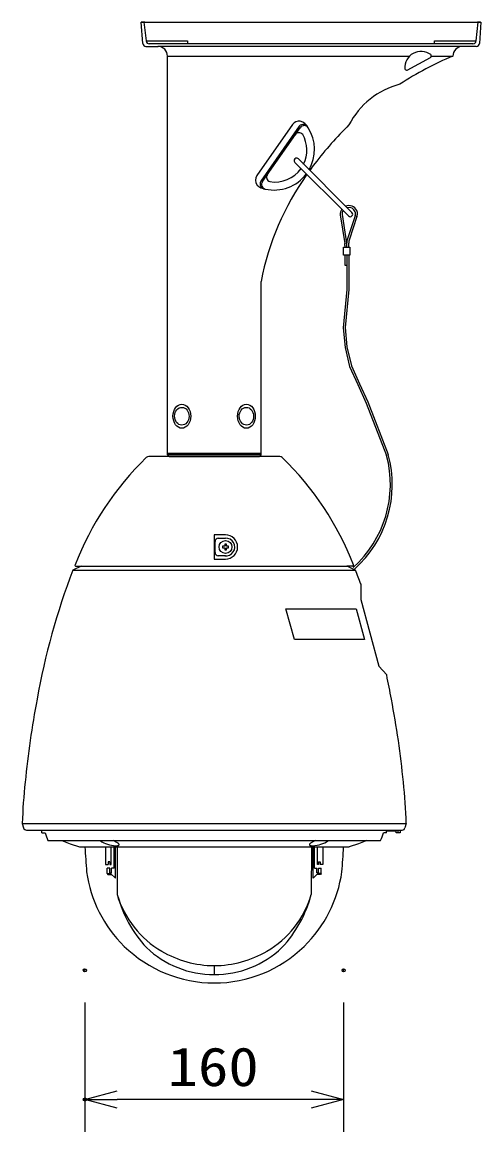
# Model space of a CAD drawing. Units: millimetres, scale not verified. Extents: x -148 to 63, y -116 to 117.
# Drawn here: x 12.3 to 40.7, y -1.2 to 67.5 of the extents above; entities that cross this region are included whole.
import ezdxf
from ezdxf.enums import TextEntityAlignment as Align

# ---------------------------------------------------------------- set-up
doc = ezdxf.new("R2010")
doc.units = ezdxf.units.MM
doc.header["$LTSCALE"] = 0.392256
doc.header["$PDMODE"] = 32
doc.header["$PDSIZE"] = 0.196
for name, color, linetype in [('0-0_GAIKEI', 1, 'Continuous'), ('0-1_SUNPO', 3, 'Continuous'), ('0-2_TOUROKU', 7, 'Continuous')]:
    doc.layers.add(name, color=color, linetype=linetype)
doc.styles.add('ＭＳ ゴシック', font='')
doc.styles.get('ＭＳ ゴシック').set_extended_font_data('MS Gothic')

# ---------------------------------------------------------------- blocks, each defined once
blk = doc.blocks.new('_OPEN30')
at = {"layer": '0-1_SUNPO', "color": 7}
blk.add_line((0, 0), (-1, 0), dxfattribs=at)
blk.add_lwpolyline([(-1, 0.2679), (0, 0), (-1, -0.2679)], dxfattribs=at)

msp = doc.modelspace()

# ---------------------------------------------------------------- linework, layer by layer
at = {"layer": '0-0_GAIKEI', "color": 7}
for p, q in [((19.8617, 67.494), (19.6471, 67.4905)), ((19.8617, 67.494), (40.4618, 67.494)), ((36.5245, 67.4905), (40.6762, 67.4905)), ((40.6617, 67.4905), (40.4618, 67.494)), ((40.6762, 67.4905), (40.5889, 66.1807)), ((19.9341, 65.994), (20.6817, 65.994)), ((39.6158, 65.994), (20.6817, 65.994)), ((40.3893, 65.994), (39.6158, 65.994)), ((21.2698, 40.694), (21.2698, 65.394)), ((21.2698, 65.394), (33.0728, 65.394)), ((33.0728, 65.394), (33.269, 65.394)), ((33.269, 65.394), (36.2514, 65.394)), ((37.6168, 65.394), (38.9453, 65.394)), ((27.0698, 40.694), (27.0698, 51.4468)), ((28.2346, 40.5935), (20.105, 40.5935)), ((21.2698, 40.7935), (21.3698, 40.6935)), ((21.3698, 40.594), (21.2698, 40.694)), ((26.9698, 40.6935), (21.3698, 40.6935)), ((21.3698, 40.594), (26.9698, 40.594)), ((26.9698, 40.6935), (27.0698, 40.7935)), ((27.0698, 40.694), (26.9698, 40.594)), ((15.5902, 33.8116), (15.9535, 33.8116)), ((15.9535, 33.8116), (32.413, 33.8116)), ((32.7405, 33.8116), (32.3773, 33.8116)), ((32.4097, 33.8116), (32.9202, 33.5621)), ((33.2421, 32.717), (33.2421, 31.7385)), ((33.2421, 31.7385), (34.3692, 27.6171)), ((34.3692, 27.6171), (34.8462, 27.0704)), ((12.2685, 17.8752), (12.3515, 17.6032)), ((36.0623, 17.8752), (35.9788, 17.6149)), ((36.062, 17.8635), (12.2687, 17.8635)), ((12.542, 17.4643), (13.66, 17.4643)), ((13.4936, 17.3048), (13.4936, 17.4643)), ((13.4936, 17.3048), (13.684, 17.3048)), ((13.66, 17.4643), (35.8135, 17.4643)), ((34.8371, 17.3048), (34.6467, 17.3048)), ((35.4356, 17.4045), (34.8371, 17.4045)), ((34.8371, 17.3048), (34.8371, 17.4045)), ((35.4356, 17.3048), (35.4356, 17.4045)), ((35.685, 17.3048), (35.4371, 17.3048)), ((35.5355, 17.4643), (35.5355, 17.3048)), ((35.685, 17.4643), (35.685, 17.3048)), ((13.8655, 16.8161), (34.4653, 16.8161)), ((33.0908, 16.6129), (32.5311, 16.4306)), ((33.6108, 16.8161), (33.0908, 16.6129)), ((15.8148, 16.4257), (32.5001, 16.4257))]:
    msp.add_line(p, q, dxfattribs=at)
at = {"layer": '0-0_GAIKEI'}
for p, q in [((19.8072, 67.4905), (19.9377, 66.3318)), ((40.3857, 66.3318), (40.5162, 67.4905)), ((19.9367, 66.3405), (22.5117, 66.3405)), ((40.187, 66.1542), (20.1364, 66.1542)), ((22.5117, 66.3405), (22.5117, 66.1542)), ((37.8117, 66.3405), (40.3867, 66.3405)), ((37.8117, 66.1542), (37.8117, 66.3405)), ((36.1198, 64.5325), (37.5617, 65.3153)), ((29.0147, 61.1568), (26.8062, 58.0028)), ((29.4277, 61.0493), (27.0485, 57.6514)), ((27.1513, 57.6239), (29.4887, 60.9621)), ((29.1627, 58.8152), (32.4852, 55.4928)), ((32.6973, 55.7049), (29.3749, 59.0273)), ((31.9662, 55.5588), (32.2444, 53.7935)), ((32.0844, 55.5775), (32.3626, 53.8115)), ((32.8875, 55.4999), (32.4136, 54.0828)), ((33.0044, 55.472), (32.5335, 54.0637)), ((32.2541, 53.669), (32.2541, 53.5705)), ((32.3723, 53.5705), (32.3723, 53.8291)), ((32.4922, 53.5705), (32.4922, 53.81)), ((32.1731, 53.0719), (32.1731, 53.5705)), ((32.1731, 53.5705), (32.3723, 53.5705)), ((32.3039, 53.0719), (32.1731, 53.0719)), ((32.2541, 53.0719), (32.2541, 52.4401)), ((32.5717, 53.0719), (32.3039, 53.0719)), ((32.3723, 53.5705), (32.5717, 53.5705)), ((32.3723, 53.0719), (32.3723, 50.9399)), ((32.4922, 53.0719), (32.4922, 50.9432)), ((32.5717, 53.5705), (32.5717, 53.0719)), ((32.2541, 52.4401), (32.3723, 52.4401)), ((32.3722, 50.9432), (32.1572, 48.5694)), ((32.4922, 50.9432), (32.2763, 48.584)), ((32.1572, 48.5694), (32.2662, 47.3545)), ((32.2763, 48.584), (32.3826, 47.3835)), ((32.2662, 47.3545), (32.5448, 46.176)), ((32.3826, 47.3835), (32.6568, 46.219)), ((32.5448, 46.176), (33.0572, 45.0517)), ((32.6568, 46.219), (33.1631, 45.108)), ((33.0572, 45.0517), (33.578, 43.9066)), ((33.1631, 45.108), (33.6763, 43.9755)), ((33.6763, 43.9755), (34.94, 40.7219)), ((33.578, 43.9066), (34.8417, 40.6531)), ((27.0698, 40.7935), (21.2698, 40.7935)), ((24.1654, 35.745), (24.1654, 34.2491)), ((24.8639, 35.745), (24.1654, 35.745)), ((24.2155, 34.6486), (24.2155, 35.3458)), ((24.4155, 35.5458), (24.8639, 35.5458)), ((24.8141, 35.0476), (24.684, 35.0476)), ((24.684, 35.0476), (24.684, 34.9473)), ((24.9135, 35.1769), (24.8141, 35.1769)), ((24.8141, 35.1769), (24.8141, 35.0476)), ((24.9135, 35.0476), (24.9135, 35.1769)), ((25.043, 35.0476), (24.9135, 35.0476)), ((25.043, 34.9473), (25.043, 35.0476)), ((24.8639, 34.4486), (24.4155, 34.4486)), ((24.684, 34.9473), (24.8141, 34.9473)), ((24.8141, 34.9473), (24.8141, 34.8175)), ((24.8141, 34.8175), (24.9135, 34.8175)), ((24.9135, 34.9473), (25.043, 34.9473)), ((24.9135, 34.8175), (24.9135, 34.9473)), ((24.1654, 34.2491), (24.8639, 34.2491)), ((28.6086, 31.1573), (32.9531, 31.1573)), ((29.126, 29.2625), (28.6086, 31.1573)), ((32.9531, 31.1573), (33.4733, 29.2625)), ((33.4733, 29.2625), (29.126, 29.2625)), ((17.4328, 16.3997), (17.4328, 15.3262)), ((17.7771, 15.3262), (17.7771, 16.3997)), ((17.9605, 15.103), (17.9605, 16.3997)), ((18.04, 14.4822), (18.04, 16.3997)), ((18.148, 16.3997), (18.1559, 13.4682)), ((30.1828, 16.4257), (30.1748, 13.4682)), ((30.2908, 14.4822), (30.2908, 16.4257)), ((30.3702, 15.103), (30.3702, 16.4257)), ((30.5537, 15.3262), (30.5537, 16.4257)), ((30.898, 16.4257), (30.898, 15.3262)), ((17.4328, 15.3262), (17.6012, 15.3262)), ((17.6012, 15.5023), (17.6012, 15.3262)), ((17.7052, 15.5023), (17.6012, 15.5023)), ((17.7052, 15.5023), (17.7052, 15.3262)), ((17.7052, 15.3262), (17.7771, 15.3262)), ((30.6255, 15.3262), (30.5537, 15.3262)), ((30.6255, 15.5023), (30.7295, 15.5023)), ((30.6255, 15.5023), (30.6255, 15.3262)), ((30.7295, 15.5023), (30.7295, 15.3262)), ((30.898, 15.3262), (30.7295, 15.3262)), ((17.5329, 14.7739), (17.5329, 15.103)), ((17.7037, 15.103), (17.5329, 15.103)), ((17.5329, 14.7739), (17.7422, 14.7739)), ((17.5329, 14.7739), (17.5825, 14.7253)), ((17.5825, 14.7253), (17.7918, 14.7253)), ((17.7037, 14.8088), (17.7037, 15.103)), ((17.7037, 14.8088), (17.8087, 14.8088)), ((17.7422, 14.7739), (18.04, 14.4822)), ((17.8087, 14.8088), (17.8087, 15.103)), ((17.9605, 15.103), (17.8087, 15.103)), ((30.5886, 14.7739), (30.2908, 14.4822)), ((30.3702, 15.103), (30.522, 15.103)), ((30.522, 14.8088), (30.522, 15.103)), ((30.627, 14.8088), (30.522, 14.8088)), ((30.7978, 14.7739), (30.5886, 14.7739)), ((30.627, 15.103), (30.7978, 15.103)), ((30.627, 14.8088), (30.627, 15.103)), ((30.7978, 14.7739), (30.7978, 15.103)), ((24.1654, 9.076), (24.1654, 8.5187))]:
    msp.add_line(p, q, dxfattribs=at)
at = {"layer": '0-0_GAIKEI', "color": 7}
for points in [[(19.7345, 66.1807), (19.6471, 67.4905), (23.7989, 67.4905)], [(15.9211, 33.8116), (15.4105, 33.5621), (32.9202, 33.5621)], [(14.72, 16.8161), (15.24, 16.6129), (15.8148, 16.4257)]]:
    msp.add_lwpolyline(points, dxfattribs=at)
at = {"layer": '0-0_GAIKEI'}
msp.add_lwpolyline([(30.7978, 14.7739), (30.7482, 14.7253), (30.539, 14.7253)], dxfattribs=at)
msp.add_circle((24.8637, 34.997), 0.3987, dxfattribs=at)
at = {"layer": '0-0_GAIKEI', "color": 7}
for centre, radius, start, end in [((19.9341, 66.194), 0.2, 183.81627, 270), ((20.6698, 65.394), 0.6, 0, 90), ((39.5453, 65.394), 0.6, 90.12087, 180.00013), ((40.3893, 66.194), 0.2, 270, 356.18373), ((46.9967, 46.2155), 20.8, 112.77342, 123.02182), ((36.9387, 58.8214), 5, 104.79849, 152.37314), ((48.1558, 45.2835), 22.2768, 134.61915, 142.84139), ((43.7026, 48.2544), 16.9363, 141.75159, 143.53507), ((43.7026, 48.2544), 16.9363, 144.56277, 169.13499), ((20.105, 40.3732), 0.2203, 90, 134.12854), ((28.2257, 40.3732), 0.2203, 45.87146, 90), ((32.9658, 27.1151), 18.6913, 134.12854, 158.77622), ((15.3649, 27.1151), 18.6913, 21.22378, 45.87146), ((15.5902, 33.863), 0.0514, 158.77622, 270), ((32.7405, 33.863), 0.0514, 270, 21.22378), ((55.7524, 18.0617), 43.2173, 158.98193, 169.99445), ((-7.4217, 18.0617), 43.2173, 19.7944, 21.01807), ((-7.4217, 18.0617), 43.2173, 10.00555, 12.03168), ((67.0436, 15.1819), 54.844, 169.08108, 174.49878), ((-18.7128, 15.1819), 54.844, 5.50122, 10.91892), ((51.5687, 16.3491), 39.3299, 174.03009, 177.77618), ((-3.238, 16.3491), 39.3299, 2.22382, 5.96991), ((12.542, 17.6643), 0.2, 197.78294, 270), ((16.5995, 18.0701), 3.0079, 194.73983, 204.63857), ((31.7312, 18.0701), 3.0079, 335.36143, 345.26017), ((35.7996, 17.6456), 0.1818, 274.39842, 350.27624), ((81.4869, 20.2388), 65.4448, 183.34018, 184.69337), ((-33.1562, 20.2388), 65.4448, 355.30663, 356.65982), ((32.5001, 16.5257), 0.1, 270, 288.03389), ((24.1351, 15.9656), 7.9475, 187.82233, 225.80421), ((24.1956, 15.9656), 7.9475, 314.19579, 352.17767), ((24.155, 15.9535), 7.9527, 225.64073, 270.0746), ((24.1757, 15.9535), 7.9527, 269.9254, 314.35927)]:
    msp.add_arc(centre, radius, start, end, dxfattribs=at)
at = {"layer": '0-0_GAIKEI'}
for centre, radius, start, end in [((20.1364, 66.3542), 0.2, 186.42433, 270), ((40.1868, 66.3546), 0.2003, 270.03743, 355.96691), ((36.9722, 64.6817), 1.0057, 52.91283, 184.08717), ((37.5042, 65.4063), 0.1076, 302.28065, 46.19779), ((36.0748, 64.6302), 0.1076, 190.80221, 294.71935), ((29.4497, 60.8118), 0.5553, 85.68015, 141.58424), ((29.6789, 60.8403), 0.3267, 20.72008, 140.22137), ((29.3114, 60.6472), 0.7405, 24.63671, 75.91958), ((29.4192, 60.3643), 0.286, 38.56549, 146.60079), ((29.7345, 60.79), 0.3, 33.56388, 145), ((27.925, 59.5696), 1.9742, 333.96937, 29.52808), ((27.8657, 59.6112), 2.5095, 330.1138, 32.40168), ((27.925, 59.5696), 1.9742, 260.47192, 324.96827), ((29.2649, 58.9251), 0.1501, 42.92364, 227.07636), ((27.1918, 57.7221), 0.4769, 143.93809, 220.54539), ((27.8657, 59.6112), 2.5095, 257.59832, 323.11679), ((27.6893, 57.8938), 0.286, 143.39921, 251.43451), ((27.409, 57.9397), 0.7838, 222.31645, 263.97679), ((27.3158, 57.4869), 0.3139, 148.39313, 211.92571), ((27.3768, 57.5663), 0.4092, 216.85303, 262.9671), ((27.3971, 57.4519), 0.3, 145, 256.43612), ((32.5106, 55.5896), 0.5452, 144.1237, 183.23764), ((32.5041, 55.6025), 0.4205, 147.50056, 183.40177), ((32.5106, 55.5896), 0.5452, 27.10407, 111.93961), ((32.5041, 55.6025), 0.4205, 19.47559, 105.19705), ((32.5912, 55.5988), 0.15, 225, 45), ((32.4961, 55.6426), 0.4166, 339.97127, 13.89423), ((32.4963, 55.6425), 0.5365, 352.48347, 21.37385), ((32.5068, 55.6403), 0.5253, 341.31815, 352.56897), ((31.4541, 53.669), 0.8, 0, 8.95459), ((31.5723, 53.687), 0.8, 0, 8.95122), ((33.1723, 53.8291), 0.8, 161.5085, 180), ((33.2922, 53.81), 0.8, 161.51156, 180), ((28.1673, 38.8796), 6.9061, 311.77378, 14.88046), ((28.2029, 38.8527), 6.9916, 311.44592, 15.50633), ((24.8637, 34.997), 0.7481, 270.01938, 89.98062), ((24.4155, 35.3458), 0.2, 90, 180), ((24.8863, 34.9962), 0.55, 263.11142, 92.32942), ((24.4155, 34.6486), 0.2, 180, 270), ((18.1213, 18.2972), 1.7996, 235.38774, 267.86968), ((17.3841, 15.4906), 1.4222, 55.13546, 68.75654), ((18.0851, 17.2597), 0.7614, 267.69096, 277.71888), ((18.1591, 16.6997), 0.1966, 278.26541, 294.3088), ((18.0198, 16.4113), 0.3034, 39.77511, 54.2487), ((18.1937, 16.6085), 0.0994, 297.74115, 314.26041), ((18.1841, 16.5483), 0.0895, 12.53132, 39.67219), ((18.2354, 16.5612), 0.0366, 319.1379, 10.1096), ((30.0953, 16.5612), 0.0366, 169.8904, 220.8621), ((30.1466, 16.5483), 0.0895, 140.32781, 167.46868), ((30.137, 16.6085), 0.0994, 225.73959, 242.25885), ((30.3109, 16.4113), 0.3034, 125.7513, 140.22489), ((30.1717, 16.6997), 0.1966, 245.6912, 261.73459), ((30.9466, 15.4906), 1.4222, 111.24346, 124.86454), ((30.2457, 17.2597), 0.7614, 262.28112, 272.30904), ((30.2095, 18.2972), 1.7996, 272.13032, 304.61226), ((25.601, 15.4533), 7.7052, 194.92973, 223.04989), ((23.9736, 15.212), 6.0734, 196.68589, 239.76031), ((24.3572, 15.212), 6.0734, 300.23969, 343.31411), ((22.7297, 15.4533), 7.7052, 316.95011, 345.07027), ((24.138, 14.5413), 6.0227, 226.21222, 270.26059), ((24.1609, 15.453), 6.3762, 239.19592, 270.04035), ((24.1928, 14.5413), 6.0227, 269.73941, 313.78778), ((24.1699, 15.453), 6.3762, 269.95965, 300.80408)]:
    msp.add_arc(centre, radius, start, end, dxfattribs=at)
for centre, major_axis, ratio in [((22.1587, 43.0937), (0, 0.7461), 0.735836), ((22.1587, 43.0937), (0.0118, 0.5493), 0.811709), ((26.1577, 43.0937), (0, 0.7461), 0.735836), ((26.1577, 43.0937), (-0.0118, 0.5493), 0.811709)]:
    msp.add_ellipse(centre, major_axis=major_axis, ratio=ratio, dxfattribs=at)
at = {"layer": '0-1_SUNPO'}
for p, q in [((16.1533, 6.7824), (16.1533, -1.2176)), ((32.1774, 6.7824), (32.1774, -1.2176)), ((30.1774, 0.7824), (18.1533, 0.7824))]:
    msp.add_line(p, q, dxfattribs=at)
at = {"layer": '0-2_TOUROKU'}
for p in [(16.1533, 8.7824), (32.1774, 8.7824), (16.1533, 0.7824)]:
    msp.add_point(p, dxfattribs=at)

# ---------------------------------------------------------------- block references
at = {"layer": '0-1_SUNPO', "xscale": 2, "yscale": 2, "rotation": 180}
msp.add_blockref('_OPEN30', (16.1533, 0.7824), dxfattribs=at)
at = {"layer": '0-1_SUNPO', "xscale": 2, "yscale": 2}
msp.add_blockref('_OPEN30', (32.1774, 0.7824), dxfattribs=at)

# ---------------------------------------------------------------- texts
at = {"layer": '0-1_SUNPO', "style": 'ＭＳ ゴシック', "width": 1.15}
msp.add_text('160', height=2.404, dxfattribs=at).set_placement((21.2782, 0.892), align=Align.BOTTOM_LEFT)

doc.saveas('drawing.dxf')
